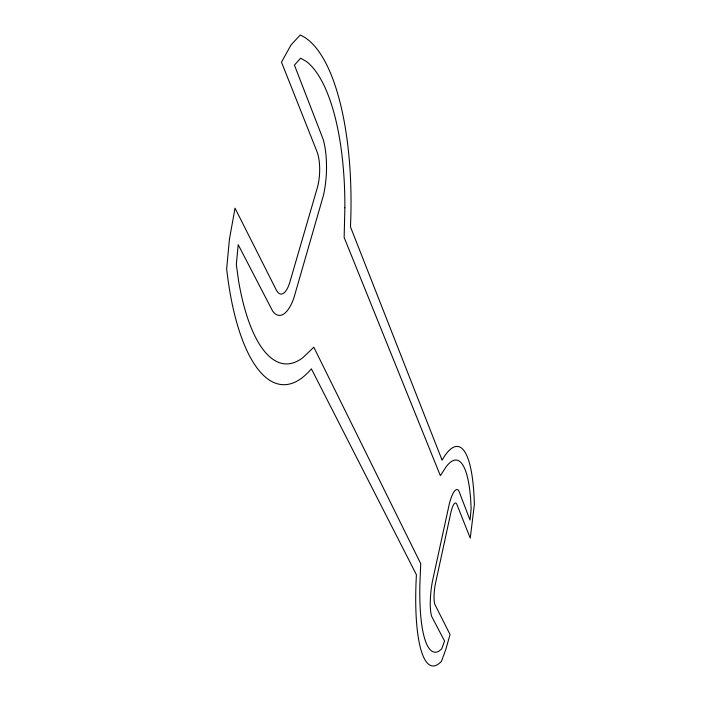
<?xml version="1.0" encoding="UTF-8"?>
<svg xmlns="http://www.w3.org/2000/svg" width="701" height="701" viewBox="0 0 701 701"><rect width="100%" height="100%" fill="white"/><g stroke="black" fill="none" stroke-linecap="round" stroke-linejoin="round"><path stroke-width="1.05" d="M344.874 207.803L344.147 237.464L440.359 475.681L446.099 466.831A111.056 25.49 -82.6 0 1 470.748 500.794L471.125 509.119L470.038 520.054L458.84 490.893A30.537 6.949 -83.1 0 0 449.332 503.844L432.394 581.444A31.352 7.229 -82.4 0 0 431.702 616.494L444.574 641.056L441.63 648.986L438.94 651.15A109.917 25.096 -82.9 0 1 419.864 584.993L420.723 563.674L313.82 347.205L303.121 357.457A172.315 60.023 -87.3 0 1 238.62 281.127L236.333 264.557L238.191 244.675L272.671 311.139A48.474 17.332 -86.2 0 0 293.842 298.1L323.52 195.071A47.3 16.044 -87.5 0 0 323.179 139.368L294.429 65.114L300.65 58.192L306.486 61.539A173.997 61.907 -86.8 0 1 344.874 207.803M229.402 239.444L226.651 268.869A194.063 67.708 -87.3 0 0 311.393 368.849L416.42 574.75A123.656 28.25 -82.9 0 0 441.437 661.35L445.696 649.766L450.06 634.563L435.19 605.077A17.429 4.022 -82.4 0 1 435.654 582.592L450.778 512.983A16.982 3.864 -83.1 0 1 456.903 504.466L470.24 538.096L474.349 504.702A124.944 28.697 -82.6 0 0 442.077 460.119L350.465 226.844A195.956 69.846 -86.8 0 0 300.212 35.05L291.055 44.89L281.504 62.179L316.983 151.635A26.287 8.911 -87.5 0 1 317.255 188.026L289.951 281.828A26.945 9.63 -86.2 0 1 276.212 289.828L235.019 208.144L229.402 239.444"/></g></svg>
